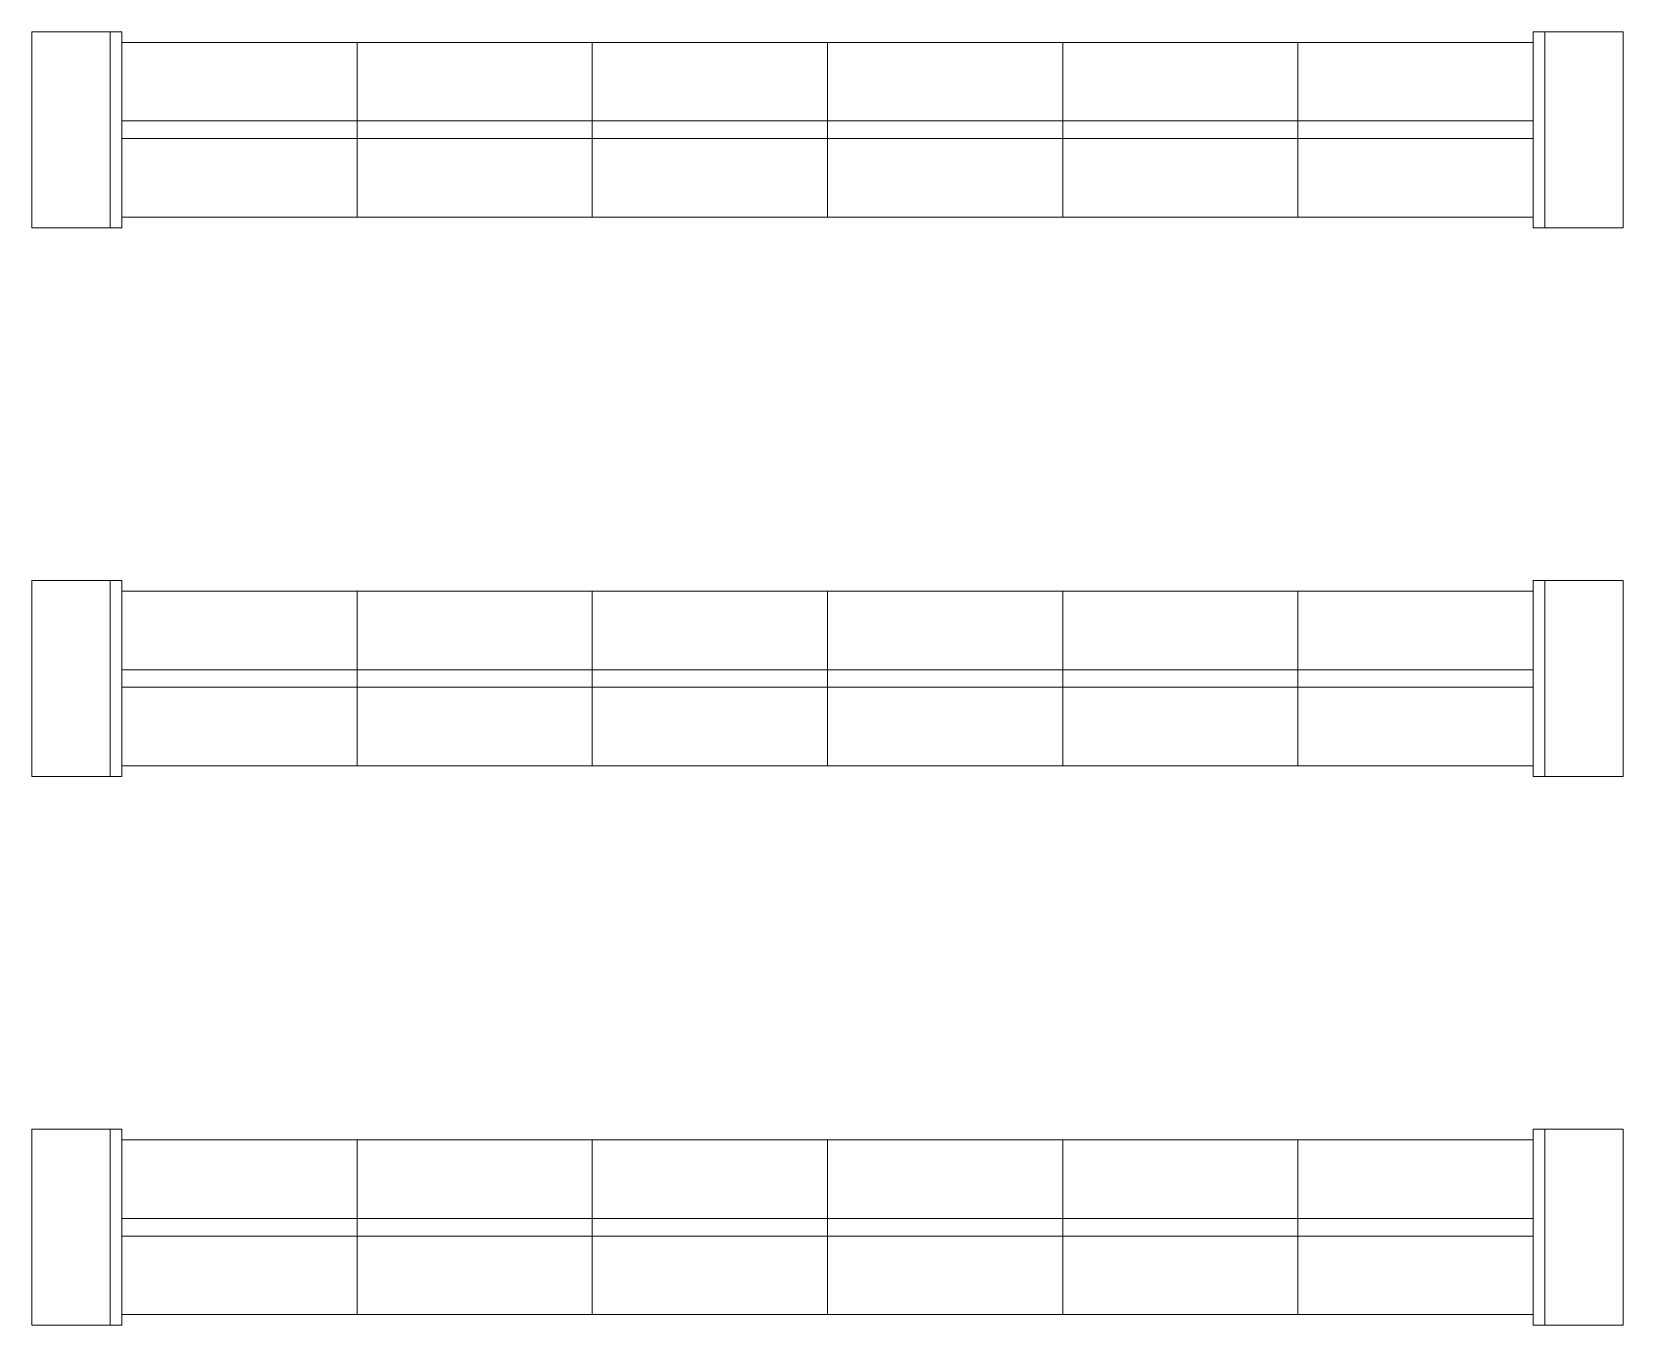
# Model space of a CAD drawing. Header units: millimetres. Extents: x 1653.8 to 1709.6, y 1641.2 to 1683.3.
# Drawn here: x 1687.6 to 1695.72, y 1657.13 to 1663.73 of the extents above; entities that cross this region are included whole.
import ezdxf

# ---------------------------------------------------------------- set-up
doc = ezdxf.new("R2010")
doc.units = ezdxf.units.MM
doc.layers.add('AR_MOBILIARIO', color=1, linetype='Continuous', lineweight=0)

msp = doc.modelspace()

# ---------------------------------------------------------------- linework, layer by layer
at = {"layer": 'AR_MOBILIARIO'}
for p, q in [((1687.6023, 1663.7254), (1687.6023, 1662.7254)), ((1688.0023, 1663.7254), (1687.6023, 1663.7254)), ((1687.6023, 1663.7254), (1687.6023, 1662.7254)), ((1688.0023, 1663.7254), (1687.6023, 1663.7254)), ((1688.0023, 1663.7254), (1687.6023, 1663.7254)), ((1687.6023, 1663.7254), (1687.6023, 1662.7254)), ((1688.0023, 1663.7254), (1688.0023, 1662.7254)), ((1688.0023, 1662.7254), (1688.0023, 1663.7254)), ((1688.0023, 1662.7254), (1688.0023, 1663.7254)), ((1688.0623, 1663.7254), (1688.0023, 1663.7254)), ((1688.0023, 1663.7254), (1688.0023, 1662.7254)), ((1688.0623, 1662.7254), (1688.0623, 1663.7254)), ((1695.2623, 1663.7254), (1695.3223, 1663.7254)), ((1695.2623, 1663.7254), (1695.2623, 1662.7254)), ((1695.3223, 1662.7254), (1695.3223, 1663.7254)), ((1695.3223, 1663.7254), (1695.7223, 1663.7254)), ((1695.7223, 1663.7254), (1695.3223, 1663.7254)), ((1695.3223, 1663.7254), (1695.3223, 1662.7254)), ((1695.7223, 1663.7254), (1695.3223, 1663.7254)), ((1695.3223, 1663.7254), (1695.3223, 1662.7254)), ((1695.3223, 1662.7254), (1695.3223, 1663.7254)), ((1695.7223, 1662.7254), (1695.7223, 1663.7254)), ((1695.7223, 1662.7254), (1695.7223, 1663.7254)), ((1695.7223, 1662.7254), (1695.7223, 1663.7254)), ((1688.0623, 1663.6704), (1688.0623, 1663.2704)), ((1688.0623, 1663.2704), (1688.0623, 1663.6704)), ((1688.0623, 1663.2704), (1688.0623, 1663.6704)), ((1688.0623, 1663.2704), (1688.0623, 1663.6704)), ((1688.0623, 1663.6704), (1688.0623, 1663.2704)), ((1688.0623, 1663.2704), (1688.0623, 1663.6704)), ((1689.2623, 1663.6704), (1688.0623, 1663.6704)), ((1688.0623, 1663.6704), (1688.0623, 1663.2704)), ((1689.2623, 1663.6704), (1688.0623, 1663.6704)), ((1689.2623, 1663.6704), (1688.0623, 1663.6704)), ((1688.0623, 1663.6704), (1688.0623, 1663.2704)), ((1688.0623, 1663.2704), (1688.0623, 1663.6704)), ((1690.4623, 1663.6704), (1689.2623, 1663.6704)), ((1689.2623, 1663.6704), (1689.2623, 1663.2704)), ((1690.4623, 1663.6704), (1689.2623, 1663.6704)), ((1690.4623, 1663.6704), (1689.2623, 1663.6704)), ((1689.2623, 1663.6704), (1689.2623, 1663.2704)), ((1689.2623, 1663.2704), (1689.2623, 1663.6704)), ((1689.2623, 1663.2704), (1689.2623, 1663.6704)), ((1689.2623, 1663.2704), (1689.2623, 1663.6704)), ((1689.2623, 1663.2704), (1689.2623, 1663.6704)), ((1691.6623, 1663.6704), (1690.4623, 1663.6704)), ((1690.4623, 1663.6704), (1690.4623, 1663.2704)), ((1691.6623, 1663.6704), (1690.4623, 1663.6704)), ((1691.6623, 1663.6704), (1690.4623, 1663.6704)), ((1690.4623, 1663.6704), (1690.4623, 1663.2704)), ((1690.4623, 1663.2704), (1690.4623, 1663.6704)), ((1690.4623, 1663.2704), (1690.4623, 1663.6704)), ((1690.4623, 1663.2704), (1690.4623, 1663.6704)), ((1690.4623, 1663.2704), (1690.4623, 1663.6704)), ((1692.8623, 1663.6704), (1691.6623, 1663.6704)), ((1691.6623, 1663.6704), (1691.6623, 1663.2704)), ((1692.8623, 1663.6704), (1691.6623, 1663.6704)), ((1692.8623, 1663.6704), (1691.6623, 1663.6704)), ((1691.6623, 1663.6704), (1691.6623, 1663.2704)), ((1691.6623, 1663.2704), (1691.6623, 1663.6704)), ((1691.6623, 1663.2704), (1691.6623, 1663.6704)), ((1691.6623, 1663.2704), (1691.6623, 1663.6704)), ((1691.6623, 1663.2704), (1691.6623, 1663.6704)), ((1694.0623, 1663.6704), (1692.8623, 1663.6704)), ((1692.8623, 1663.6704), (1692.8623, 1663.2704)), ((1694.0623, 1663.6704), (1692.8623, 1663.6704)), ((1694.0623, 1663.6704), (1692.8623, 1663.6704)), ((1692.8623, 1663.6704), (1692.8623, 1663.2704)), ((1692.8623, 1663.2704), (1692.8623, 1663.6704)), ((1692.8623, 1663.2704), (1692.8623, 1663.6704)), ((1692.8623, 1663.2704), (1692.8623, 1663.6704)), ((1692.8623, 1663.2704), (1692.8623, 1663.6704)), ((1695.2623, 1663.6704), (1694.0623, 1663.6704)), ((1694.0623, 1663.6704), (1694.0623, 1663.2704)), ((1695.2623, 1663.6704), (1694.0623, 1663.6704)), ((1695.2623, 1663.6704), (1694.0623, 1663.6704)), ((1694.0623, 1663.6704), (1694.0623, 1663.2704)), ((1694.0623, 1663.2704), (1694.0623, 1663.6704)), ((1694.0623, 1663.2704), (1694.0623, 1663.6704)), ((1694.0623, 1663.2704), (1694.0623, 1663.6704)), ((1694.0623, 1663.2704), (1694.0623, 1663.6704)), ((1695.2623, 1663.2704), (1695.2623, 1663.6704)), ((1695.2623, 1663.2704), (1695.2623, 1663.6704)), ((1695.2623, 1663.2704), (1695.2623, 1663.6704)), ((1688.0623, 1663.2704), (1688.0623, 1663.1804)), ((1688.0623, 1663.2704), (1688.0623, 1663.1804)), ((1688.0623, 1663.2704), (1689.2623, 1663.2704)), ((1688.0623, 1663.2704), (1689.2623, 1663.2704)), ((1689.2623, 1663.2704), (1688.0623, 1663.2704)), ((1688.0623, 1663.2704), (1688.0623, 1663.1804)), ((1689.2623, 1663.2704), (1688.0623, 1663.2704)), ((1689.2623, 1663.2704), (1689.2623, 1663.1804)), ((1690.4623, 1663.2704), (1689.2623, 1663.2704)), ((1689.2623, 1663.2704), (1690.4623, 1663.2704)), ((1689.2623, 1663.2704), (1690.4623, 1663.2704)), ((1690.4623, 1663.2704), (1689.2623, 1663.2704)), ((1689.2623, 1663.2704), (1689.2623, 1663.1804)), ((1690.4623, 1663.2704), (1690.4623, 1663.1804)), ((1691.6623, 1663.2704), (1690.4623, 1663.2704)), ((1690.4623, 1663.2704), (1691.6623, 1663.2704)), ((1690.4623, 1663.2704), (1691.6623, 1663.2704)), ((1691.6623, 1663.2704), (1690.4623, 1663.2704)), ((1690.4623, 1663.2704), (1690.4623, 1663.1804)), ((1691.6623, 1663.2704), (1691.6623, 1663.1804)), ((1692.8623, 1663.2704), (1691.6623, 1663.2704)), ((1691.6623, 1663.2704), (1692.8623, 1663.2704)), ((1691.6623, 1663.2704), (1692.8623, 1663.2704)), ((1692.8623, 1663.2704), (1691.6623, 1663.2704)), ((1691.6623, 1663.2704), (1691.6623, 1663.1804)), ((1692.8623, 1663.2704), (1692.8623, 1663.1804)), ((1694.0623, 1663.2704), (1692.8623, 1663.2704)), ((1692.8623, 1663.2704), (1694.0623, 1663.2704)), ((1692.8623, 1663.2704), (1694.0623, 1663.2704)), ((1694.0623, 1663.2704), (1692.8623, 1663.2704)), ((1692.8623, 1663.2704), (1692.8623, 1663.1804)), ((1694.0623, 1663.2704), (1694.0623, 1663.1804)), ((1695.2623, 1663.2704), (1694.0623, 1663.2704)), ((1694.0623, 1663.2704), (1695.2623, 1663.2704)), ((1694.0623, 1663.2704), (1695.2623, 1663.2704)), ((1695.2623, 1663.2704), (1694.0623, 1663.2704)), ((1694.0623, 1663.2704), (1694.0623, 1663.1804)), ((1695.2623, 1663.2704), (1695.2623, 1663.1804)), ((1688.0623, 1662.7804), (1688.0623, 1663.1804)), ((1688.0623, 1663.1804), (1688.0623, 1662.7804)), ((1688.0623, 1663.1804), (1688.0623, 1662.7804)), ((1688.0623, 1663.1804), (1688.0623, 1662.7804)), ((1688.0623, 1662.7804), (1688.0623, 1663.1804)), ((1688.0623, 1663.1804), (1688.0623, 1662.7804)), ((1689.2623, 1663.1804), (1688.0623, 1663.1804)), ((1688.0623, 1663.1804), (1688.0623, 1662.7804)), ((1688.0623, 1663.1804), (1688.0623, 1662.7804)), ((1688.0623, 1663.1804), (1688.0623, 1662.7804)), ((1689.2623, 1663.1804), (1688.0623, 1663.1804)), ((1688.0623, 1663.1804), (1689.2623, 1663.1804)), ((1688.0623, 1663.1804), (1689.2623, 1663.1804)), ((1689.2623, 1663.1804), (1690.4623, 1663.1804)), ((1690.4623, 1663.1804), (1689.2623, 1663.1804)), ((1689.2623, 1663.1804), (1689.2623, 1662.7804)), ((1689.2623, 1663.1804), (1689.2623, 1662.7804)), ((1689.2623, 1663.1804), (1689.2623, 1662.7804)), ((1690.4623, 1663.1804), (1689.2623, 1663.1804)), ((1689.2623, 1663.1804), (1690.4623, 1663.1804)), ((1689.2623, 1662.7804), (1689.2623, 1663.1804)), ((1689.2623, 1662.7804), (1689.2623, 1663.1804)), ((1689.2623, 1663.1804), (1689.2623, 1662.7804)), ((1690.4623, 1663.1804), (1691.6623, 1663.1804)), ((1691.6623, 1663.1804), (1690.4623, 1663.1804)), ((1690.4623, 1663.1804), (1690.4623, 1662.7804)), ((1690.4623, 1663.1804), (1690.4623, 1662.7804)), ((1690.4623, 1663.1804), (1690.4623, 1662.7804)), ((1691.6623, 1663.1804), (1690.4623, 1663.1804)), ((1690.4623, 1663.1804), (1691.6623, 1663.1804)), ((1690.4623, 1662.7804), (1690.4623, 1663.1804)), ((1690.4623, 1662.7804), (1690.4623, 1663.1804)), ((1690.4623, 1663.1804), (1690.4623, 1662.7804)), ((1691.6623, 1663.1804), (1692.8623, 1663.1804)), ((1692.8623, 1663.1804), (1691.6623, 1663.1804)), ((1691.6623, 1663.1804), (1691.6623, 1662.7804)), ((1691.6623, 1663.1804), (1691.6623, 1662.7804)), ((1691.6623, 1663.1804), (1691.6623, 1662.7804)), ((1692.8623, 1663.1804), (1691.6623, 1663.1804)), ((1691.6623, 1663.1804), (1692.8623, 1663.1804)), ((1691.6623, 1662.7804), (1691.6623, 1663.1804)), ((1691.6623, 1662.7804), (1691.6623, 1663.1804)), ((1691.6623, 1663.1804), (1691.6623, 1662.7804)), ((1692.8623, 1663.1804), (1694.0623, 1663.1804)), ((1694.0623, 1663.1804), (1692.8623, 1663.1804)), ((1692.8623, 1663.1804), (1692.8623, 1662.7804)), ((1692.8623, 1663.1804), (1692.8623, 1662.7804)), ((1692.8623, 1663.1804), (1692.8623, 1662.7804)), ((1694.0623, 1663.1804), (1692.8623, 1663.1804)), ((1692.8623, 1663.1804), (1694.0623, 1663.1804)), ((1692.8623, 1662.7804), (1692.8623, 1663.1804)), ((1692.8623, 1662.7804), (1692.8623, 1663.1804)), ((1692.8623, 1663.1804), (1692.8623, 1662.7804)), ((1694.0623, 1663.1804), (1695.2623, 1663.1804)), ((1695.2623, 1663.1804), (1694.0623, 1663.1804)), ((1694.0623, 1663.1804), (1694.0623, 1662.7804)), ((1694.0623, 1663.1804), (1694.0623, 1662.7804)), ((1694.0623, 1663.1804), (1694.0623, 1662.7804)), ((1695.2623, 1663.1804), (1694.0623, 1663.1804)), ((1694.0623, 1663.1804), (1695.2623, 1663.1804)), ((1694.0623, 1662.7804), (1694.0623, 1663.1804)), ((1694.0623, 1662.7804), (1694.0623, 1663.1804)), ((1694.0623, 1663.1804), (1694.0623, 1662.7804)), ((1695.2623, 1662.7804), (1695.2623, 1663.1804)), ((1695.2623, 1662.7804), (1695.2623, 1663.1804)), ((1695.2623, 1663.1804), (1695.2623, 1662.7804)), ((1688.0623, 1662.7804), (1689.2623, 1662.7804)), ((1688.0623, 1662.7804), (1689.2623, 1662.7804)), ((1688.0623, 1662.7804), (1689.2623, 1662.7804)), ((1689.2623, 1662.7804), (1690.4623, 1662.7804)), ((1689.2623, 1662.7804), (1690.4623, 1662.7804)), ((1689.2623, 1662.7804), (1690.4623, 1662.7804)), ((1690.4623, 1662.7804), (1691.6623, 1662.7804)), ((1690.4623, 1662.7804), (1691.6623, 1662.7804)), ((1690.4623, 1662.7804), (1691.6623, 1662.7804)), ((1691.6623, 1662.7804), (1692.8623, 1662.7804)), ((1691.6623, 1662.7804), (1692.8623, 1662.7804)), ((1691.6623, 1662.7804), (1692.8623, 1662.7804)), ((1692.8623, 1662.7804), (1694.0623, 1662.7804)), ((1692.8623, 1662.7804), (1694.0623, 1662.7804)), ((1692.8623, 1662.7804), (1694.0623, 1662.7804)), ((1694.0623, 1662.7804), (1695.2623, 1662.7804)), ((1694.0623, 1662.7804), (1695.2623, 1662.7804)), ((1694.0623, 1662.7804), (1695.2623, 1662.7804)), ((1688.0023, 1662.7254), (1687.6023, 1662.7254)), ((1687.6023, 1662.7254), (1688.0023, 1662.7254)), ((1687.6023, 1662.7254), (1688.0023, 1662.7254)), ((1688.0623, 1662.7254), (1688.0023, 1662.7254)), ((1695.2623, 1662.7254), (1695.3223, 1662.7254)), ((1695.3223, 1662.7254), (1695.7223, 1662.7254)), ((1695.3223, 1662.7254), (1695.7223, 1662.7254)), ((1695.3223, 1662.7254), (1695.7223, 1662.7254)), ((1687.6023, 1660.9254), (1687.6023, 1659.9254)), ((1688.0023, 1660.9254), (1687.6023, 1660.9254)), ((1687.6023, 1660.9254), (1687.6023, 1659.9254)), ((1688.0023, 1660.9254), (1687.6023, 1660.9254)), ((1688.0023, 1660.9254), (1687.6023, 1660.9254)), ((1687.6023, 1660.9254), (1687.6023, 1659.9254)), ((1688.0023, 1660.9254), (1688.0023, 1659.9254)), ((1688.0023, 1659.9254), (1688.0023, 1660.9254)), ((1688.0023, 1659.9254), (1688.0023, 1660.9254)), ((1688.0623, 1660.9254), (1688.0023, 1660.9254)), ((1688.0023, 1660.9254), (1688.0023, 1659.9254)), ((1688.0623, 1659.9254), (1688.0623, 1660.9254)), ((1688.0623, 1660.8704), (1688.0623, 1660.4704)), ((1688.0623, 1660.4704), (1688.0623, 1660.8704)), ((1688.0623, 1660.4704), (1688.0623, 1660.8704)), ((1688.0623, 1660.4704), (1688.0623, 1660.8704)), ((1688.0623, 1660.8704), (1688.0623, 1660.4704)), ((1688.0623, 1660.4704), (1688.0623, 1660.8704)), ((1689.2623, 1660.8704), (1688.0623, 1660.8704)), ((1688.0623, 1660.8704), (1688.0623, 1660.4704)), ((1689.2623, 1660.8704), (1688.0623, 1660.8704)), ((1689.2623, 1660.8704), (1688.0623, 1660.8704)), ((1688.0623, 1660.8704), (1688.0623, 1660.4704)), ((1688.0623, 1660.4704), (1688.0623, 1660.8704)), ((1690.4623, 1660.8704), (1689.2623, 1660.8704)), ((1689.2623, 1660.8704), (1689.2623, 1660.4704)), ((1690.4623, 1660.8704), (1689.2623, 1660.8704)), ((1690.4623, 1660.8704), (1689.2623, 1660.8704)), ((1689.2623, 1660.8704), (1689.2623, 1660.4704)), ((1689.2623, 1660.4704), (1689.2623, 1660.8704)), ((1689.2623, 1660.4704), (1689.2623, 1660.8704)), ((1689.2623, 1660.4704), (1689.2623, 1660.8704)), ((1689.2623, 1660.4704), (1689.2623, 1660.8704)), ((1691.6623, 1660.8704), (1690.4623, 1660.8704)), ((1690.4623, 1660.8704), (1690.4623, 1660.4704)), ((1691.6623, 1660.8704), (1690.4623, 1660.8704)), ((1691.6623, 1660.8704), (1690.4623, 1660.8704)), ((1690.4623, 1660.8704), (1690.4623, 1660.4704)), ((1690.4623, 1660.4704), (1690.4623, 1660.8704)), ((1690.4623, 1660.4704), (1690.4623, 1660.8704)), ((1690.4623, 1660.4704), (1690.4623, 1660.8704)), ((1690.4623, 1660.4704), (1690.4623, 1660.8704)), ((1692.8623, 1660.8704), (1691.6623, 1660.8704)), ((1691.6623, 1660.8704), (1691.6623, 1660.4704)), ((1692.8623, 1660.8704), (1691.6623, 1660.8704)), ((1692.8623, 1660.8704), (1691.6623, 1660.8704)), ((1691.6623, 1660.8704), (1691.6623, 1660.4704)), ((1691.6623, 1660.4704), (1691.6623, 1660.8704)), ((1691.6623, 1660.4704), (1691.6623, 1660.8704)), ((1691.6623, 1660.4704), (1691.6623, 1660.8704)), ((1691.6623, 1660.4704), (1691.6623, 1660.8704)), ((1694.0623, 1660.8704), (1692.8623, 1660.8704)), ((1692.8623, 1660.8704), (1692.8623, 1660.4704)), ((1694.0623, 1660.8704), (1692.8623, 1660.8704)), ((1694.0623, 1660.8704), (1692.8623, 1660.8704)), ((1692.8623, 1660.8704), (1692.8623, 1660.4704)), ((1692.8623, 1660.4704), (1692.8623, 1660.8704)), ((1692.8623, 1660.4704), (1692.8623, 1660.8704)), ((1692.8623, 1660.4704), (1692.8623, 1660.8704)), ((1692.8623, 1660.4704), (1692.8623, 1660.8704)), ((1695.2623, 1660.8704), (1694.0623, 1660.8704)), ((1694.0623, 1660.8704), (1694.0623, 1660.4704)), ((1695.2623, 1660.8704), (1694.0623, 1660.8704)), ((1695.2623, 1660.8704), (1694.0623, 1660.8704)), ((1694.0623, 1660.8704), (1694.0623, 1660.4704)), ((1694.0623, 1660.4704), (1694.0623, 1660.8704)), ((1694.0623, 1660.4704), (1694.0623, 1660.8704)), ((1694.0623, 1660.4704), (1694.0623, 1660.8704)), ((1694.0623, 1660.4704), (1694.0623, 1660.8704)), ((1695.2623, 1660.9254), (1695.3223, 1660.9254)), ((1695.2623, 1660.9254), (1695.2623, 1659.9254)), ((1695.2623, 1660.4704), (1695.2623, 1660.8704)), ((1695.2623, 1660.4704), (1695.2623, 1660.8704)), ((1695.2623, 1660.4704), (1695.2623, 1660.8704)), ((1695.3223, 1659.9254), (1695.3223, 1660.9254)), ((1695.3223, 1660.9254), (1695.7223, 1660.9254)), ((1695.7223, 1660.9254), (1695.3223, 1660.9254)), ((1695.3223, 1660.9254), (1695.3223, 1659.9254)), ((1695.7223, 1660.9254), (1695.3223, 1660.9254)), ((1695.3223, 1660.9254), (1695.3223, 1659.9254)), ((1695.3223, 1659.9254), (1695.3223, 1660.9254)), ((1695.7223, 1659.9254), (1695.7223, 1660.9254)), ((1695.7223, 1659.9254), (1695.7223, 1660.9254)), ((1695.7223, 1659.9254), (1695.7223, 1660.9254)), ((1688.0623, 1660.4704), (1688.0623, 1660.3804)), ((1688.0623, 1660.4704), (1688.0623, 1660.3804)), ((1688.0623, 1660.4704), (1689.2623, 1660.4704)), ((1688.0623, 1660.4704), (1689.2623, 1660.4704)), ((1689.2623, 1660.4704), (1688.0623, 1660.4704)), ((1688.0623, 1660.4704), (1688.0623, 1660.3804)), ((1689.2623, 1660.4704), (1688.0623, 1660.4704)), ((1689.2623, 1660.4704), (1689.2623, 1660.3804)), ((1690.4623, 1660.4704), (1689.2623, 1660.4704)), ((1689.2623, 1660.4704), (1690.4623, 1660.4704)), ((1689.2623, 1660.4704), (1690.4623, 1660.4704)), ((1690.4623, 1660.4704), (1689.2623, 1660.4704)), ((1689.2623, 1660.4704), (1689.2623, 1660.3804)), ((1690.4623, 1660.4704), (1690.4623, 1660.3804)), ((1691.6623, 1660.4704), (1690.4623, 1660.4704)), ((1690.4623, 1660.4704), (1691.6623, 1660.4704)), ((1690.4623, 1660.4704), (1691.6623, 1660.4704)), ((1691.6623, 1660.4704), (1690.4623, 1660.4704)), ((1690.4623, 1660.4704), (1690.4623, 1660.3804)), ((1691.6623, 1660.4704), (1691.6623, 1660.3804)), ((1692.8623, 1660.4704), (1691.6623, 1660.4704)), ((1691.6623, 1660.4704), (1692.8623, 1660.4704)), ((1691.6623, 1660.4704), (1692.8623, 1660.4704)), ((1692.8623, 1660.4704), (1691.6623, 1660.4704)), ((1691.6623, 1660.4704), (1691.6623, 1660.3804)), ((1692.8623, 1660.4704), (1692.8623, 1660.3804)), ((1694.0623, 1660.4704), (1692.8623, 1660.4704)), ((1692.8623, 1660.4704), (1694.0623, 1660.4704)), ((1692.8623, 1660.4704), (1694.0623, 1660.4704)), ((1694.0623, 1660.4704), (1692.8623, 1660.4704)), ((1692.8623, 1660.4704), (1692.8623, 1660.3804)), ((1694.0623, 1660.4704), (1694.0623, 1660.3804)), ((1695.2623, 1660.4704), (1694.0623, 1660.4704)), ((1694.0623, 1660.4704), (1695.2623, 1660.4704)), ((1694.0623, 1660.4704), (1695.2623, 1660.4704)), ((1695.2623, 1660.4704), (1694.0623, 1660.4704)), ((1694.0623, 1660.4704), (1694.0623, 1660.3804)), ((1695.2623, 1660.4704), (1695.2623, 1660.3804)), ((1688.0623, 1659.9804), (1688.0623, 1660.3804)), ((1688.0623, 1660.3804), (1688.0623, 1659.9804)), ((1688.0623, 1660.3804), (1688.0623, 1659.9804)), ((1688.0623, 1660.3804), (1688.0623, 1659.9804)), ((1688.0623, 1659.9804), (1688.0623, 1660.3804)), ((1688.0623, 1660.3804), (1688.0623, 1659.9804)), ((1689.2623, 1660.3804), (1688.0623, 1660.3804)), ((1688.0623, 1660.3804), (1688.0623, 1659.9804)), ((1688.0623, 1660.3804), (1688.0623, 1659.9804)), ((1688.0623, 1660.3804), (1688.0623, 1659.9804)), ((1689.2623, 1660.3804), (1688.0623, 1660.3804)), ((1688.0623, 1660.3804), (1689.2623, 1660.3804)), ((1688.0623, 1660.3804), (1689.2623, 1660.3804)), ((1689.2623, 1660.3804), (1690.4623, 1660.3804)), ((1690.4623, 1660.3804), (1689.2623, 1660.3804)), ((1689.2623, 1660.3804), (1689.2623, 1659.9804)), ((1689.2623, 1660.3804), (1689.2623, 1659.9804)), ((1689.2623, 1660.3804), (1689.2623, 1659.9804)), ((1690.4623, 1660.3804), (1689.2623, 1660.3804)), ((1689.2623, 1660.3804), (1690.4623, 1660.3804)), ((1689.2623, 1659.9804), (1689.2623, 1660.3804)), ((1689.2623, 1659.9804), (1689.2623, 1660.3804)), ((1689.2623, 1660.3804), (1689.2623, 1659.9804)), ((1690.4623, 1660.3804), (1691.6623, 1660.3804)), ((1691.6623, 1660.3804), (1690.4623, 1660.3804)), ((1690.4623, 1660.3804), (1690.4623, 1659.9804)), ((1690.4623, 1660.3804), (1690.4623, 1659.9804)), ((1690.4623, 1660.3804), (1690.4623, 1659.9804)), ((1691.6623, 1660.3804), (1690.4623, 1660.3804)), ((1690.4623, 1660.3804), (1691.6623, 1660.3804)), ((1690.4623, 1659.9804), (1690.4623, 1660.3804)), ((1690.4623, 1659.9804), (1690.4623, 1660.3804)), ((1690.4623, 1660.3804), (1690.4623, 1659.9804)), ((1691.6623, 1660.3804), (1692.8623, 1660.3804)), ((1692.8623, 1660.3804), (1691.6623, 1660.3804)), ((1691.6623, 1660.3804), (1691.6623, 1659.9804)), ((1691.6623, 1660.3804), (1691.6623, 1659.9804)), ((1691.6623, 1660.3804), (1691.6623, 1659.9804)), ((1692.8623, 1660.3804), (1691.6623, 1660.3804)), ((1691.6623, 1660.3804), (1692.8623, 1660.3804)), ((1691.6623, 1659.9804), (1691.6623, 1660.3804)), ((1691.6623, 1659.9804), (1691.6623, 1660.3804)), ((1691.6623, 1660.3804), (1691.6623, 1659.9804)), ((1692.8623, 1660.3804), (1694.0623, 1660.3804)), ((1694.0623, 1660.3804), (1692.8623, 1660.3804)), ((1692.8623, 1660.3804), (1692.8623, 1659.9804)), ((1692.8623, 1660.3804), (1692.8623, 1659.9804)), ((1692.8623, 1660.3804), (1692.8623, 1659.9804)), ((1694.0623, 1660.3804), (1692.8623, 1660.3804)), ((1692.8623, 1660.3804), (1694.0623, 1660.3804)), ((1692.8623, 1659.9804), (1692.8623, 1660.3804)), ((1692.8623, 1659.9804), (1692.8623, 1660.3804)), ((1692.8623, 1660.3804), (1692.8623, 1659.9804)), ((1694.0623, 1660.3804), (1695.2623, 1660.3804)), ((1695.2623, 1660.3804), (1694.0623, 1660.3804)), ((1694.0623, 1660.3804), (1694.0623, 1659.9804)), ((1694.0623, 1660.3804), (1694.0623, 1659.9804)), ((1694.0623, 1660.3804), (1694.0623, 1659.9804)), ((1695.2623, 1660.3804), (1694.0623, 1660.3804)), ((1694.0623, 1660.3804), (1695.2623, 1660.3804)), ((1694.0623, 1659.9804), (1694.0623, 1660.3804)), ((1694.0623, 1659.9804), (1694.0623, 1660.3804)), ((1694.0623, 1660.3804), (1694.0623, 1659.9804)), ((1695.2623, 1659.9804), (1695.2623, 1660.3804)), ((1695.2623, 1659.9804), (1695.2623, 1660.3804)), ((1695.2623, 1660.3804), (1695.2623, 1659.9804)), ((1688.0623, 1659.9804), (1689.2623, 1659.9804)), ((1688.0623, 1659.9804), (1689.2623, 1659.9804)), ((1688.0623, 1659.9804), (1689.2623, 1659.9804)), ((1689.2623, 1659.9804), (1690.4623, 1659.9804)), ((1689.2623, 1659.9804), (1690.4623, 1659.9804)), ((1689.2623, 1659.9804), (1690.4623, 1659.9804)), ((1690.4623, 1659.9804), (1691.6623, 1659.9804)), ((1690.4623, 1659.9804), (1691.6623, 1659.9804)), ((1690.4623, 1659.9804), (1691.6623, 1659.9804)), ((1691.6623, 1659.9804), (1692.8623, 1659.9804)), ((1691.6623, 1659.9804), (1692.8623, 1659.9804)), ((1691.6623, 1659.9804), (1692.8623, 1659.9804)), ((1692.8623, 1659.9804), (1694.0623, 1659.9804)), ((1692.8623, 1659.9804), (1694.0623, 1659.9804)), ((1692.8623, 1659.9804), (1694.0623, 1659.9804)), ((1694.0623, 1659.9804), (1695.2623, 1659.9804)), ((1694.0623, 1659.9804), (1695.2623, 1659.9804)), ((1694.0623, 1659.9804), (1695.2623, 1659.9804)), ((1688.0023, 1659.9254), (1687.6023, 1659.9254)), ((1687.6023, 1659.9254), (1688.0023, 1659.9254)), ((1687.6023, 1659.9254), (1688.0023, 1659.9254)), ((1688.0623, 1659.9254), (1688.0023, 1659.9254)), ((1695.2623, 1659.9254), (1695.3223, 1659.9254)), ((1695.3223, 1659.9254), (1695.7223, 1659.9254)), ((1695.3223, 1659.9254), (1695.7223, 1659.9254)), ((1695.3223, 1659.9254), (1695.7223, 1659.9254)), ((1687.6023, 1658.1254), (1687.6023, 1657.1254)), ((1688.0023, 1658.1254), (1687.6023, 1658.1254)), ((1687.6023, 1658.1254), (1687.6023, 1657.1254)), ((1688.0023, 1658.1254), (1687.6023, 1658.1254)), ((1688.0023, 1658.1254), (1687.6023, 1658.1254)), ((1687.6023, 1658.1254), (1687.6023, 1657.1254)), ((1688.0023, 1658.1254), (1688.0023, 1657.1254)), ((1688.0023, 1657.1254), (1688.0023, 1658.1254)), ((1688.0023, 1657.1254), (1688.0023, 1658.1254)), ((1688.0623, 1658.1254), (1688.0023, 1658.1254)), ((1688.0023, 1658.1254), (1688.0023, 1657.1254)), ((1688.0623, 1657.1254), (1688.0623, 1658.1254)), ((1695.2623, 1658.1254), (1695.3223, 1658.1254)), ((1695.2623, 1658.1254), (1695.2623, 1657.1254)), ((1695.3223, 1657.1254), (1695.3223, 1658.1254)), ((1695.3223, 1658.1254), (1695.7223, 1658.1254)), ((1695.7223, 1658.1254), (1695.3223, 1658.1254)), ((1695.3223, 1658.1254), (1695.3223, 1657.1254)), ((1695.7223, 1658.1254), (1695.3223, 1658.1254)), ((1695.3223, 1658.1254), (1695.3223, 1657.1254)), ((1695.3223, 1657.1254), (1695.3223, 1658.1254)), ((1695.7223, 1657.1254), (1695.7223, 1658.1254)), ((1695.7223, 1657.1254), (1695.7223, 1658.1254)), ((1695.7223, 1657.1254), (1695.7223, 1658.1254)), ((1688.0623, 1658.0704), (1688.0623, 1657.6704)), ((1688.0623, 1657.6704), (1688.0623, 1658.0704)), ((1688.0623, 1657.6704), (1688.0623, 1658.0704)), ((1688.0623, 1657.6704), (1688.0623, 1658.0704)), ((1688.0623, 1658.0704), (1688.0623, 1657.6704)), ((1688.0623, 1657.6704), (1688.0623, 1658.0704)), ((1689.2623, 1658.0704), (1688.0623, 1658.0704)), ((1688.0623, 1658.0704), (1688.0623, 1657.6704)), ((1689.2623, 1658.0704), (1688.0623, 1658.0704)), ((1689.2623, 1658.0704), (1688.0623, 1658.0704)), ((1688.0623, 1658.0704), (1688.0623, 1657.6704)), ((1688.0623, 1657.6704), (1688.0623, 1658.0704)), ((1690.4623, 1658.0704), (1689.2623, 1658.0704)), ((1689.2623, 1658.0704), (1689.2623, 1657.6704)), ((1690.4623, 1658.0704), (1689.2623, 1658.0704)), ((1690.4623, 1658.0704), (1689.2623, 1658.0704)), ((1689.2623, 1658.0704), (1689.2623, 1657.6704)), ((1689.2623, 1657.6704), (1689.2623, 1658.0704)), ((1689.2623, 1657.6704), (1689.2623, 1658.0704)), ((1689.2623, 1657.6704), (1689.2623, 1658.0704)), ((1689.2623, 1657.6704), (1689.2623, 1658.0704)), ((1691.6623, 1658.0704), (1690.4623, 1658.0704)), ((1690.4623, 1658.0704), (1690.4623, 1657.6704)), ((1691.6623, 1658.0704), (1690.4623, 1658.0704)), ((1691.6623, 1658.0704), (1690.4623, 1658.0704)), ((1690.4623, 1658.0704), (1690.4623, 1657.6704)), ((1690.4623, 1657.6704), (1690.4623, 1658.0704)), ((1690.4623, 1657.6704), (1690.4623, 1658.0704)), ((1690.4623, 1657.6704), (1690.4623, 1658.0704)), ((1690.4623, 1657.6704), (1690.4623, 1658.0704)), ((1692.8623, 1658.0704), (1691.6623, 1658.0704)), ((1691.6623, 1658.0704), (1691.6623, 1657.6704)), ((1692.8623, 1658.0704), (1691.6623, 1658.0704)), ((1692.8623, 1658.0704), (1691.6623, 1658.0704)), ((1691.6623, 1658.0704), (1691.6623, 1657.6704)), ((1691.6623, 1657.6704), (1691.6623, 1658.0704)), ((1691.6623, 1657.6704), (1691.6623, 1658.0704)), ((1691.6623, 1657.6704), (1691.6623, 1658.0704)), ((1691.6623, 1657.6704), (1691.6623, 1658.0704)), ((1694.0623, 1658.0704), (1692.8623, 1658.0704)), ((1692.8623, 1658.0704), (1692.8623, 1657.6704)), ((1694.0623, 1658.0704), (1692.8623, 1658.0704)), ((1694.0623, 1658.0704), (1692.8623, 1658.0704)), ((1692.8623, 1658.0704), (1692.8623, 1657.6704)), ((1692.8623, 1657.6704), (1692.8623, 1658.0704)), ((1692.8623, 1657.6704), (1692.8623, 1658.0704)), ((1692.8623, 1657.6704), (1692.8623, 1658.0704)), ((1692.8623, 1657.6704), (1692.8623, 1658.0704)), ((1695.2623, 1658.0704), (1694.0623, 1658.0704)), ((1694.0623, 1658.0704), (1694.0623, 1657.6704)), ((1695.2623, 1658.0704), (1694.0623, 1658.0704)), ((1695.2623, 1658.0704), (1694.0623, 1658.0704)), ((1694.0623, 1658.0704), (1694.0623, 1657.6704)), ((1694.0623, 1657.6704), (1694.0623, 1658.0704)), ((1694.0623, 1657.6704), (1694.0623, 1658.0704)), ((1694.0623, 1657.6704), (1694.0623, 1658.0704)), ((1694.0623, 1657.6704), (1694.0623, 1658.0704)), ((1695.2623, 1657.6704), (1695.2623, 1658.0704)), ((1695.2623, 1657.6704), (1695.2623, 1658.0704)), ((1695.2623, 1657.6704), (1695.2623, 1658.0704)), ((1688.0623, 1657.6704), (1688.0623, 1657.5804)), ((1688.0623, 1657.6704), (1688.0623, 1657.5804)), ((1688.0623, 1657.6704), (1689.2623, 1657.6704)), ((1688.0623, 1657.6704), (1689.2623, 1657.6704)), ((1689.2623, 1657.6704), (1688.0623, 1657.6704)), ((1688.0623, 1657.6704), (1688.0623, 1657.5804)), ((1689.2623, 1657.6704), (1688.0623, 1657.6704)), ((1689.2623, 1657.6704), (1689.2623, 1657.5804)), ((1690.4623, 1657.6704), (1689.2623, 1657.6704)), ((1689.2623, 1657.6704), (1690.4623, 1657.6704)), ((1689.2623, 1657.6704), (1690.4623, 1657.6704)), ((1690.4623, 1657.6704), (1689.2623, 1657.6704)), ((1689.2623, 1657.6704), (1689.2623, 1657.5804)), ((1690.4623, 1657.6704), (1690.4623, 1657.5804)), ((1691.6623, 1657.6704), (1690.4623, 1657.6704)), ((1690.4623, 1657.6704), (1691.6623, 1657.6704)), ((1690.4623, 1657.6704), (1691.6623, 1657.6704)), ((1691.6623, 1657.6704), (1690.4623, 1657.6704)), ((1690.4623, 1657.6704), (1690.4623, 1657.5804)), ((1691.6623, 1657.6704), (1691.6623, 1657.5804)), ((1692.8623, 1657.6704), (1691.6623, 1657.6704)), ((1691.6623, 1657.6704), (1692.8623, 1657.6704)), ((1691.6623, 1657.6704), (1692.8623, 1657.6704)), ((1692.8623, 1657.6704), (1691.6623, 1657.6704)), ((1691.6623, 1657.6704), (1691.6623, 1657.5804)), ((1692.8623, 1657.6704), (1692.8623, 1657.5804)), ((1694.0623, 1657.6704), (1692.8623, 1657.6704)), ((1692.8623, 1657.6704), (1694.0623, 1657.6704)), ((1692.8623, 1657.6704), (1694.0623, 1657.6704)), ((1694.0623, 1657.6704), (1692.8623, 1657.6704)), ((1692.8623, 1657.6704), (1692.8623, 1657.5804)), ((1694.0623, 1657.6704), (1694.0623, 1657.5804)), ((1695.2623, 1657.6704), (1694.0623, 1657.6704)), ((1694.0623, 1657.6704), (1695.2623, 1657.6704)), ((1694.0623, 1657.6704), (1695.2623, 1657.6704)), ((1695.2623, 1657.6704), (1694.0623, 1657.6704)), ((1694.0623, 1657.6704), (1694.0623, 1657.5804)), ((1695.2623, 1657.6704), (1695.2623, 1657.5804)), ((1688.0623, 1657.1804), (1688.0623, 1657.5804)), ((1688.0623, 1657.5804), (1688.0623, 1657.1804)), ((1688.0623, 1657.5804), (1688.0623, 1657.1804)), ((1688.0623, 1657.5804), (1688.0623, 1657.1804)), ((1688.0623, 1657.1804), (1688.0623, 1657.5804)), ((1688.0623, 1657.5804), (1688.0623, 1657.1804)), ((1689.2623, 1657.5804), (1688.0623, 1657.5804)), ((1688.0623, 1657.5804), (1688.0623, 1657.1804)), ((1688.0623, 1657.5804), (1688.0623, 1657.1804)), ((1688.0623, 1657.5804), (1688.0623, 1657.1804)), ((1689.2623, 1657.5804), (1688.0623, 1657.5804)), ((1688.0623, 1657.5804), (1689.2623, 1657.5804)), ((1688.0623, 1657.5804), (1689.2623, 1657.5804)), ((1689.2623, 1657.5804), (1690.4623, 1657.5804)), ((1690.4623, 1657.5804), (1689.2623, 1657.5804)), ((1689.2623, 1657.5804), (1689.2623, 1657.1804)), ((1689.2623, 1657.5804), (1689.2623, 1657.1804)), ((1689.2623, 1657.5804), (1689.2623, 1657.1804)), ((1690.4623, 1657.5804), (1689.2623, 1657.5804)), ((1689.2623, 1657.5804), (1690.4623, 1657.5804)), ((1689.2623, 1657.1804), (1689.2623, 1657.5804)), ((1689.2623, 1657.1804), (1689.2623, 1657.5804)), ((1689.2623, 1657.5804), (1689.2623, 1657.1804)), ((1690.4623, 1657.5804), (1691.6623, 1657.5804)), ((1691.6623, 1657.5804), (1690.4623, 1657.5804)), ((1690.4623, 1657.5804), (1690.4623, 1657.1804)), ((1690.4623, 1657.5804), (1690.4623, 1657.1804)), ((1690.4623, 1657.5804), (1690.4623, 1657.1804)), ((1691.6623, 1657.5804), (1690.4623, 1657.5804)), ((1690.4623, 1657.5804), (1691.6623, 1657.5804)), ((1690.4623, 1657.1804), (1690.4623, 1657.5804)), ((1690.4623, 1657.1804), (1690.4623, 1657.5804)), ((1690.4623, 1657.5804), (1690.4623, 1657.1804)), ((1691.6623, 1657.5804), (1692.8623, 1657.5804)), ((1692.8623, 1657.5804), (1691.6623, 1657.5804)), ((1691.6623, 1657.5804), (1691.6623, 1657.1804)), ((1691.6623, 1657.5804), (1691.6623, 1657.1804)), ((1691.6623, 1657.5804), (1691.6623, 1657.1804)), ((1692.8623, 1657.5804), (1691.6623, 1657.5804)), ((1691.6623, 1657.5804), (1692.8623, 1657.5804)), ((1691.6623, 1657.1804), (1691.6623, 1657.5804)), ((1691.6623, 1657.1804), (1691.6623, 1657.5804)), ((1691.6623, 1657.5804), (1691.6623, 1657.1804)), ((1692.8623, 1657.5804), (1694.0623, 1657.5804)), ((1694.0623, 1657.5804), (1692.8623, 1657.5804)), ((1692.8623, 1657.5804), (1692.8623, 1657.1804)), ((1692.8623, 1657.5804), (1692.8623, 1657.1804)), ((1692.8623, 1657.5804), (1692.8623, 1657.1804)), ((1694.0623, 1657.5804), (1692.8623, 1657.5804)), ((1692.8623, 1657.5804), (1694.0623, 1657.5804)), ((1692.8623, 1657.1804), (1692.8623, 1657.5804)), ((1692.8623, 1657.1804), (1692.8623, 1657.5804)), ((1692.8623, 1657.5804), (1692.8623, 1657.1804)), ((1694.0623, 1657.5804), (1695.2623, 1657.5804)), ((1695.2623, 1657.5804), (1694.0623, 1657.5804)), ((1694.0623, 1657.5804), (1694.0623, 1657.1804)), ((1694.0623, 1657.5804), (1694.0623, 1657.1804)), ((1694.0623, 1657.5804), (1694.0623, 1657.1804)), ((1695.2623, 1657.5804), (1694.0623, 1657.5804)), ((1694.0623, 1657.5804), (1695.2623, 1657.5804)), ((1694.0623, 1657.1804), (1694.0623, 1657.5804)), ((1694.0623, 1657.1804), (1694.0623, 1657.5804)), ((1694.0623, 1657.5804), (1694.0623, 1657.1804)), ((1695.2623, 1657.1804), (1695.2623, 1657.5804)), ((1695.2623, 1657.1804), (1695.2623, 1657.5804)), ((1695.2623, 1657.5804), (1695.2623, 1657.1804)), ((1688.0623, 1657.1804), (1689.2623, 1657.1804)), ((1688.0623, 1657.1804), (1689.2623, 1657.1804)), ((1688.0623, 1657.1804), (1689.2623, 1657.1804)), ((1689.2623, 1657.1804), (1690.4623, 1657.1804)), ((1689.2623, 1657.1804), (1690.4623, 1657.1804)), ((1689.2623, 1657.1804), (1690.4623, 1657.1804)), ((1690.4623, 1657.1804), (1691.6623, 1657.1804)), ((1690.4623, 1657.1804), (1691.6623, 1657.1804)), ((1690.4623, 1657.1804), (1691.6623, 1657.1804)), ((1691.6623, 1657.1804), (1692.8623, 1657.1804)), ((1691.6623, 1657.1804), (1692.8623, 1657.1804)), ((1691.6623, 1657.1804), (1692.8623, 1657.1804)), ((1692.8623, 1657.1804), (1694.0623, 1657.1804)), ((1692.8623, 1657.1804), (1694.0623, 1657.1804)), ((1692.8623, 1657.1804), (1694.0623, 1657.1804)), ((1694.0623, 1657.1804), (1695.2623, 1657.1804)), ((1694.0623, 1657.1804), (1695.2623, 1657.1804)), ((1694.0623, 1657.1804), (1695.2623, 1657.1804)), ((1688.0023, 1657.1254), (1687.6023, 1657.1254)), ((1687.6023, 1657.1254), (1688.0023, 1657.1254)), ((1687.6023, 1657.1254), (1688.0023, 1657.1254)), ((1688.0623, 1657.1254), (1688.0023, 1657.1254)), ((1695.2623, 1657.1254), (1695.3223, 1657.1254)), ((1695.3223, 1657.1254), (1695.7223, 1657.1254)), ((1695.3223, 1657.1254), (1695.7223, 1657.1254)), ((1695.3223, 1657.1254), (1695.7223, 1657.1254))]:
    msp.add_line(p, q, dxfattribs=at)

doc.saveas('drawing.dxf')
